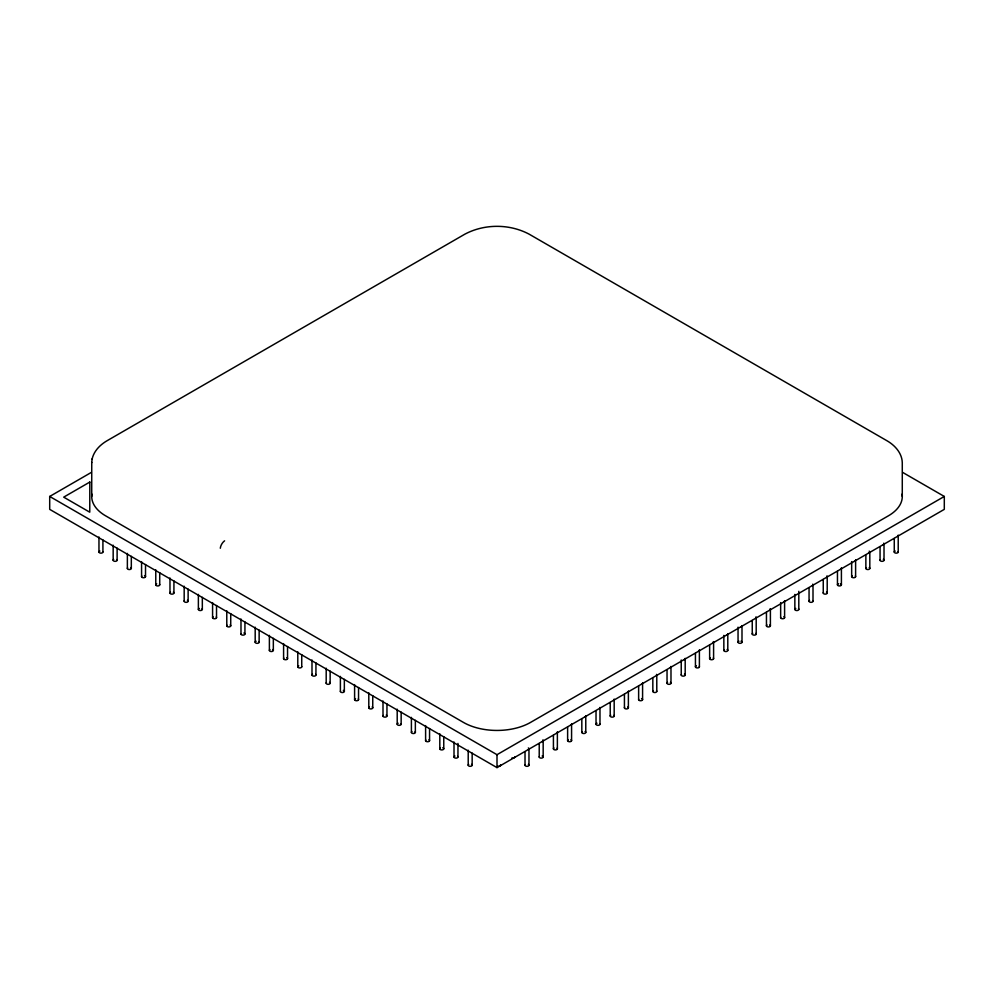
<?xml version="1.0" encoding="UTF-8"?>
<svg xmlns="http://www.w3.org/2000/svg" width="994" height="994" viewBox="0 0 994 994"><rect width="100%" height="100%" fill="white"/><g stroke="black" fill="none" stroke-linecap="round" stroke-linejoin="round"><path stroke-width="1.49" d="M220.32 548.253L220.333 547.992A6.995 4.038 -60 0 1 224.383 540.984L224.607 540.835M91.721 496.453L91.746 462.421M92.119 459.091C93.871 451.015 100.121 444.778 107.054 440.74L464.807 234.199C484.451 223.712 509.549 223.712 529.193 234.199L886.946 440.74C894.886 445.287 902.018 453.078 902.279 462.657L902.279 496.453M91.721 462.657L92.144 458.843M902.664 472.411L944.3 496.453L944.3 509.363L497 767.616L49.7 509.363L49.7 496.453L91.336 472.411M49.7 496.453L497 754.694L944.3 496.453M883.281 559.324L883.393 559.361A1.976 1.143 0 0 1 883.48 560.976A1.976 1.143 0 0 1 880.684 561.026L880.361 560.802A1.976 1.143 0 0 1 880.112 559.933M840.377 583.789L840.787 583.963A1.976 1.143 0 0 1 840.874 585.578A1.976 1.143 0 0 1 838.079 585.628L837.756 585.391A1.976 1.143 0 0 1 838.402 583.826M826.474 592.113L826.586 592.163A1.976 1.143 0 0 1 826.673 593.778A1.976 1.143 0 0 1 823.877 593.828L823.554 593.592A1.976 1.143 0 0 1 823.492 592.449M783.868 616.715L783.98 616.765A1.976 1.143 0 0 1 784.067 618.38A1.976 1.143 0 0 1 781.272 618.43L780.949 618.193A1.976 1.143 0 0 1 780.7 617.336M740.965 641.192L741.375 641.366A1.976 1.143 0 0 1 741.462 642.969A1.976 1.143 0 0 1 738.666 643.019L738.343 642.795A1.976 1.143 0 0 1 738.989 641.217M727.061 649.504L727.173 649.554A1.976 1.143 0 0 1 727.26 651.169A1.976 1.143 0 0 1 724.464 651.219L724.141 650.995A1.976 1.143 0 0 1 724.079 649.852M684.456 674.106L684.568 674.156A1.976 1.143 0 0 1 684.655 675.771A1.976 1.143 0 0 1 681.859 675.821L681.536 675.585A1.976 1.143 0 0 1 681.474 674.454M641.552 698.583L641.962 698.757A1.976 1.143 0 0 1 642.049 700.372A1.976 1.143 0 0 1 639.254 700.422L638.931 700.186A1.976 1.143 0 0 1 638.682 699.329M585.044 731.509L585.155 731.547A1.976 1.143 0 0 1 585.242 733.162A1.976 1.143 0 0 1 582.447 733.212L582.124 732.988A1.976 1.143 0 0 1 582.062 731.845M144.49 575.588L144.9 575.762A1.976 1.143 0 0 1 144.987 577.377A1.976 1.143 0 0 1 142.192 577.427L141.869 577.191A1.976 1.143 0 0 1 141.807 576.06M187.394 600.314L187.506 600.364A1.976 1.143 0 0 1 187.593 601.979A1.976 1.143 0 0 1 184.797 602.029L184.474 601.792A1.976 1.143 0 0 1 184.412 600.649M542.14 755.974L542.55 756.148A1.976 1.143 0 0 1 542.637 757.763A1.976 1.143 0 0 1 539.841 757.813L539.518 757.577A1.976 1.143 0 0 1 539.27 756.72M243.903 632.992L244.313 633.166A1.976 1.143 0 0 1 244.4 634.768A1.976 1.143 0 0 1 241.604 634.818L241.281 634.594A1.976 1.143 0 0 1 241.033 633.725M286.806 657.705L286.918 657.755A1.976 1.143 0 0 1 287.005 659.37A1.976 1.143 0 0 1 284.209 659.42L283.886 659.196A1.976 1.143 0 0 1 283.824 658.053M343.315 690.383L343.725 690.557A1.976 1.143 0 0 1 343.812 692.172A1.976 1.143 0 0 1 341.017 692.222L340.693 691.986A1.976 1.143 0 0 1 340.445 691.128M386.219 715.108L386.331 715.158A1.976 1.143 0 0 1 386.417 716.773A1.976 1.143 0 0 1 383.622 716.811L383.299 716.587A1.976 1.143 0 0 1 383.237 715.444M442.728 747.774L443.138 747.948A1.976 1.143 0 0 1 443.225 749.563A1.976 1.143 0 0 1 440.429 749.613L440.106 749.377A1.976 1.143 0 0 1 440.342 747.997M898.216 535.431L898.216 551.968M894.265 538.499L894.265 552.03M884.014 543.631L884.014 560.169M880.063 546.7L880.063 560.231M869.812 551.832L869.812 568.369M865.861 554.9L865.861 568.431M855.61 560.032L855.61 576.557M851.659 561.598L851.659 576.632M841.409 568.233L841.409 584.758M837.457 571.302L837.457 584.832M827.207 576.433L827.207 592.958M823.256 579.502L823.256 593.033M813.005 584.621L813.005 601.159M809.054 587.702L809.054 601.233M798.803 591.318L798.803 609.359M794.852 594.4L794.852 609.434M784.601 601.022L784.601 617.56M780.65 602.6L780.65 617.622M770.4 609.223L770.4 625.76M766.449 612.304L766.449 625.822M756.198 617.423L756.198 633.961M752.247 620.492L752.247 634.023M741.996 625.624L741.996 642.161M738.045 627.189L738.045 642.223M727.794 633.824L727.794 650.362M723.843 635.39L723.843 650.424M713.593 642.025L713.593 658.55M709.641 645.094L709.641 658.624M699.391 650.225L699.391 666.75M695.44 653.294L695.44 666.825M685.189 658.426L685.189 674.951M681.238 659.991L681.238 675.025M670.987 666.614L670.987 683.151M667.036 669.695L667.036 683.226M656.785 674.814L656.785 691.352M652.834 677.896L652.834 691.426M642.584 683.015L642.584 699.552M638.633 686.096L638.633 699.627M628.382 691.215L628.382 707.753M624.431 694.297L624.431 707.815M614.18 699.416L614.18 715.953M610.229 702.497L610.229 716.015M599.978 707.616L599.978 724.154M596.027 710.685L596.027 724.216M585.777 715.817L585.777 732.354M581.825 718.886L581.825 732.416M571.575 724.017L571.575 740.555M567.624 727.086L567.624 740.617M557.373 732.218L557.373 748.743M553.422 735.287L553.422 748.817M543.171 740.418L543.171 756.943M539.22 743.487L539.22 757.018M528.97 748.619L528.97 765.144M525.018 751.688L525.018 765.218M497 754.694L497 767.616M472.162 753.117L472.162 765.144M468.211 750.184L468.211 765.218M457.961 743.425L457.961 756.943M454.009 741.984L454.009 757.018M443.759 736.728L443.759 748.743M439.808 733.783L439.808 748.817M429.557 728.527L429.557 740.555M425.606 725.583L425.606 740.617M415.355 720.327L415.355 732.354M411.404 717.382L411.404 732.416M401.154 712.126L401.154 724.154M397.202 709.182L397.202 724.216M386.952 703.926L386.952 715.953M383.001 700.994L383.001 716.015M372.75 695.725L372.75 707.753M368.799 692.793L368.799 707.815M358.548 687.525L358.548 699.552M354.597 684.593L354.597 699.627M344.346 679.324L344.346 691.352M340.395 676.392L340.395 691.426M330.145 671.124L330.145 683.151M326.194 668.192L326.194 683.226M315.943 662.923L315.943 674.951M311.992 659.991L311.992 675.025M301.741 654.735L301.741 666.75M297.79 651.791L297.79 666.825M287.539 646.535L287.539 658.55M283.588 643.59L283.588 658.624M273.338 638.334L273.338 650.362M269.386 635.39L269.386 650.424M259.136 630.134L259.136 642.161M255.185 627.189L255.185 642.223M244.934 621.933L244.934 633.961M240.983 619.001L240.983 634.023M230.732 613.733L230.732 625.76M226.781 610.801L226.781 625.822M216.53 605.532L216.53 617.56M212.579 602.6L212.579 617.622M202.329 597.332L202.329 609.359M198.378 594.4L198.378 609.434M188.127 589.131L188.127 601.159M184.176 586.199L184.176 601.233M173.925 580.931L173.925 592.958M169.974 577.999L169.974 593.033M159.723 572.743L159.723 584.758M155.772 569.798L155.772 584.832M145.522 564.542L145.522 576.557M141.57 561.598L141.57 576.632M131.32 556.342L131.32 568.369M127.369 553.397L127.369 568.431M117.118 548.141L117.118 560.169M113.167 545.197L113.167 560.231M102.916 539.941L102.916 551.968M98.965 536.996L98.965 552.03M599.904 723.856A1.976 1.143 0 0 1 599.047 725.16A1.976 1.143 0 0 1 596.649 725.011L596.325 724.788A1.976 1.143 0 0 1 596.972 723.21M570.954 739.747A1.976 1.143 0 0 1 571.041 741.362A1.976 1.143 0 0 1 568.245 741.412L567.922 741.189A1.976 1.143 0 0 1 568.158 739.797M585.727 716.252A1.976 1.143 0 0 1 584.845 716.96M557.299 732.056A1.976 1.143 0 0 1 557.137 732.926M571.575 724.154A1.976 1.143 0 0 1 571.041 724.961M713.307 657.991A1.976 1.143 0 0 1 712.872 659.469A1.976 1.143 0 0 1 710.263 659.42L709.94 659.196A1.976 1.143 0 0 1 710.176 657.804M315.657 674.392A1.976 1.143 0 0 1 315.222 675.87A1.976 1.143 0 0 1 312.613 675.821L312.29 675.585A1.976 1.143 0 0 1 312.526 674.205M301.667 666.465A1.976 1.143 0 0 1 300.809 667.757A1.976 1.143 0 0 1 298.411 667.62L298.088 667.384A1.976 1.143 0 0 1 298.734 665.818M372.129 706.958A1.976 1.143 0 0 1 372.216 708.573A1.976 1.143 0 0 1 369.42 708.623L369.097 708.387A1.976 1.143 0 0 1 369.333 707.007M358.262 698.981A1.976 1.143 0 0 1 357.828 700.472A1.976 1.143 0 0 1 355.218 700.422L354.895 700.186A1.976 1.143 0 0 1 355.541 698.62M329.523 682.356A1.976 1.143 0 0 1 329.61 683.971A1.976 1.143 0 0 1 326.815 684.021L326.492 683.785A1.976 1.143 0 0 1 326.43 682.642M216.245 616.988A1.976 1.143 0 0 1 215.81 618.479A1.976 1.143 0 0 1 213.201 618.43L212.878 618.193A1.976 1.143 0 0 1 213.114 616.814M202.043 608.788A1.976 1.143 0 0 1 201.608 610.279A1.976 1.143 0 0 1 198.999 610.229L198.676 609.993A1.976 1.143 0 0 1 199.322 608.427M401.079 723.856A1.976 1.143 0 0 1 400.222 725.16A1.976 1.143 0 0 1 397.824 725.011L397.501 724.788A1.976 1.143 0 0 1 398.147 723.21M415.07 731.783A1.976 1.143 0 0 1 414.635 733.274A1.976 1.143 0 0 1 412.025 733.212L411.702 732.988A1.976 1.143 0 0 1 411.938 731.596M457.675 756.384A1.976 1.143 0 0 1 457.24 757.863A1.976 1.143 0 0 1 454.631 757.813L454.308 757.577A1.976 1.143 0 0 1 454.954 756.012M428.936 739.747A1.976 1.143 0 0 1 429.023 741.362A1.976 1.143 0 0 1 426.227 741.412L425.904 741.189A1.976 1.143 0 0 1 425.842 740.045M471.541 764.349A1.976 1.143 0 0 1 471.628 765.964A1.976 1.143 0 0 1 468.833 766.014L468.509 765.778A1.976 1.143 0 0 1 468.746 764.398M500.491 764.858A1.976 1.143 0 0 1 499.845 766.063A1.976 1.143 0 0 1 497.659 766.188M542.886 739.983A1.976 1.143 0 0 1 542.239 741.549M514.768 756.943A1.976 1.143 0 0 1 511.86 757.987M173.304 592.163A1.976 1.143 0 0 1 173.391 593.778A1.976 1.143 0 0 1 170.595 593.828L170.272 593.592A1.976 1.143 0 0 1 170.508 592.213M528.348 747.948A1.976 1.143 0 0 1 528.435 749.563M528.348 764.349A1.976 1.143 0 0 1 528.435 765.964A1.976 1.143 0 0 1 525.64 766.014L525.317 765.778A1.976 1.143 0 0 1 525.254 764.634M557.087 748.184A1.976 1.143 0 0 1 556.652 749.662A1.976 1.143 0 0 1 554.043 749.613L553.72 749.377A1.976 1.143 0 0 1 553.956 747.997M230.111 624.965A1.976 1.143 0 0 1 230.198 626.58A1.976 1.143 0 0 1 227.402 626.618L227.079 626.394A1.976 1.143 0 0 1 227.017 625.251M258.85 641.59A1.976 1.143 0 0 1 258.415 643.081A1.976 1.143 0 0 1 255.806 643.019L255.483 642.795A1.976 1.143 0 0 1 256.129 641.217M627.761 706.958A1.976 1.143 0 0 1 627.848 708.573A1.976 1.143 0 0 1 625.052 708.623L624.729 708.387A1.976 1.143 0 0 1 624.667 707.243M628.382 691.352A1.976 1.143 0 0 1 627.848 692.172M599.904 707.455A1.976 1.143 0 0 1 599.929 708.051M614.106 699.254A1.976 1.143 0 0 1 613.646 700.372M613.894 715.382A1.976 1.143 0 0 1 613.46 716.873A1.976 1.143 0 0 1 610.85 716.811L610.527 716.587A1.976 1.143 0 0 1 610.763 715.208M159.438 584.199A1.976 1.143 0 0 1 159.003 585.677A1.976 1.143 0 0 1 156.393 585.628L156.07 585.391A1.976 1.143 0 0 1 156.717 583.826M130.699 567.562A1.976 1.143 0 0 1 130.786 569.177A1.976 1.143 0 0 1 127.99 569.227L127.667 569.003A1.976 1.143 0 0 1 127.605 567.86M116.832 559.597A1.976 1.143 0 0 1 116.397 561.088A1.976 1.143 0 0 1 113.788 561.026L113.465 560.802A1.976 1.143 0 0 1 113.701 559.411M798.517 608.788A1.976 1.143 0 0 1 798.083 610.279A1.976 1.143 0 0 1 795.473 610.229L795.15 609.993A1.976 1.143 0 0 1 795.796 608.427M855.325 575.998A1.976 1.143 0 0 1 854.89 577.477A1.976 1.143 0 0 1 852.28 577.427L851.957 577.191A1.976 1.143 0 0 1 852.193 575.812M841.334 568.071A1.976 1.143 0 0 1 840.477 569.363M812.719 584.199A1.976 1.143 0 0 1 812.471 585.578M826.921 575.998A1.976 1.143 0 0 1 826.673 577.377M883.728 543.196A1.976 1.143 0 0 1 883.082 544.774M855.61 560.169A1.976 1.143 0 0 1 855.374 560.74M769.778 624.965A1.976 1.143 0 0 1 769.865 626.58A1.976 1.143 0 0 1 767.07 626.618L766.747 626.394A1.976 1.143 0 0 1 766.983 625.015M755.912 633.389A1.976 1.143 0 0 1 755.477 634.88A1.976 1.143 0 0 1 752.868 634.818L752.545 634.594A1.976 1.143 0 0 1 752.781 633.215M755.912 616.988A1.976 1.143 0 0 1 755.962 618.131M727.72 633.663A1.976 1.143 0 0 1 727.26 634.768M741.996 625.76A1.976 1.143 0 0 1 741.064 626.767M798.729 592.673A1.976 1.143 0 0 1 798.754 593.256M770.114 608.788A1.976 1.143 0 0 1 769.865 610.179M784.527 600.861A1.976 1.143 0 0 1 783.67 602.165M812.719 600.6A1.976 1.143 0 0 1 812.284 602.078A1.976 1.143 0 0 1 809.675 602.029L809.352 601.792A1.976 1.143 0 0 1 809.588 600.413M272.716 649.554A1.976 1.143 0 0 1 272.803 651.169A1.976 1.143 0 0 1 270.008 651.219L269.685 650.995A1.976 1.143 0 0 1 269.921 649.604M898.141 535.269A1.976 1.143 0 0 1 898.166 535.865M869.191 551.173A1.976 1.143 0 0 1 869.278 552.776M869.191 567.562A1.976 1.143 0 0 1 869.278 569.177A1.976 1.143 0 0 1 866.482 569.227L866.159 569.003A1.976 1.143 0 0 1 866.395 567.611M898.141 551.67A1.976 1.143 0 0 1 897.284 552.975A1.976 1.143 0 0 1 894.886 552.826L894.563 552.602A1.976 1.143 0 0 1 895.209 551.024M713.307 641.59A1.976 1.143 0 0 1 713.058 642.969M685.189 658.55A1.976 1.143 0 0 1 684.257 659.556M699.316 650.064A1.976 1.143 0 0 1 699.341 650.648M699.316 666.465A1.976 1.143 0 0 1 698.459 667.757A1.976 1.143 0 0 1 696.061 667.62L695.738 667.384A1.976 1.143 0 0 1 696.384 665.818M656.5 690.793A1.976 1.143 0 0 1 656.065 692.271A1.976 1.143 0 0 1 653.456 692.222L653.133 691.986A1.976 1.143 0 0 1 653.369 690.606M670.366 682.356A1.976 1.143 0 0 1 670.453 683.971A1.976 1.143 0 0 1 667.657 684.021L667.334 683.785A1.976 1.143 0 0 1 667.57 682.406M670.913 666.465A1.976 1.143 0 0 1 670.453 667.57M642.534 683.45A1.976 1.143 0 0 1 641.652 684.158M656.5 674.392A1.976 1.143 0 0 1 656.549 675.535M102.842 551.67A1.976 1.143 0 0 1 101.984 552.975A1.976 1.143 0 0 1 99.586 552.826L99.263 552.602A1.976 1.143 0 0 1 99.909 551.024M902.105 494.068A47.439 27.397 0 0 1 888.387 515.824L530.548 722.414A47.439 27.397 0 0 1 463.452 722.414L105.612 515.824A47.439 27.397 0 0 1 91.895 494.068M89.82 482.065L89.758 512.196L63.691 497.149L89.82 482.065"/></g></svg>
